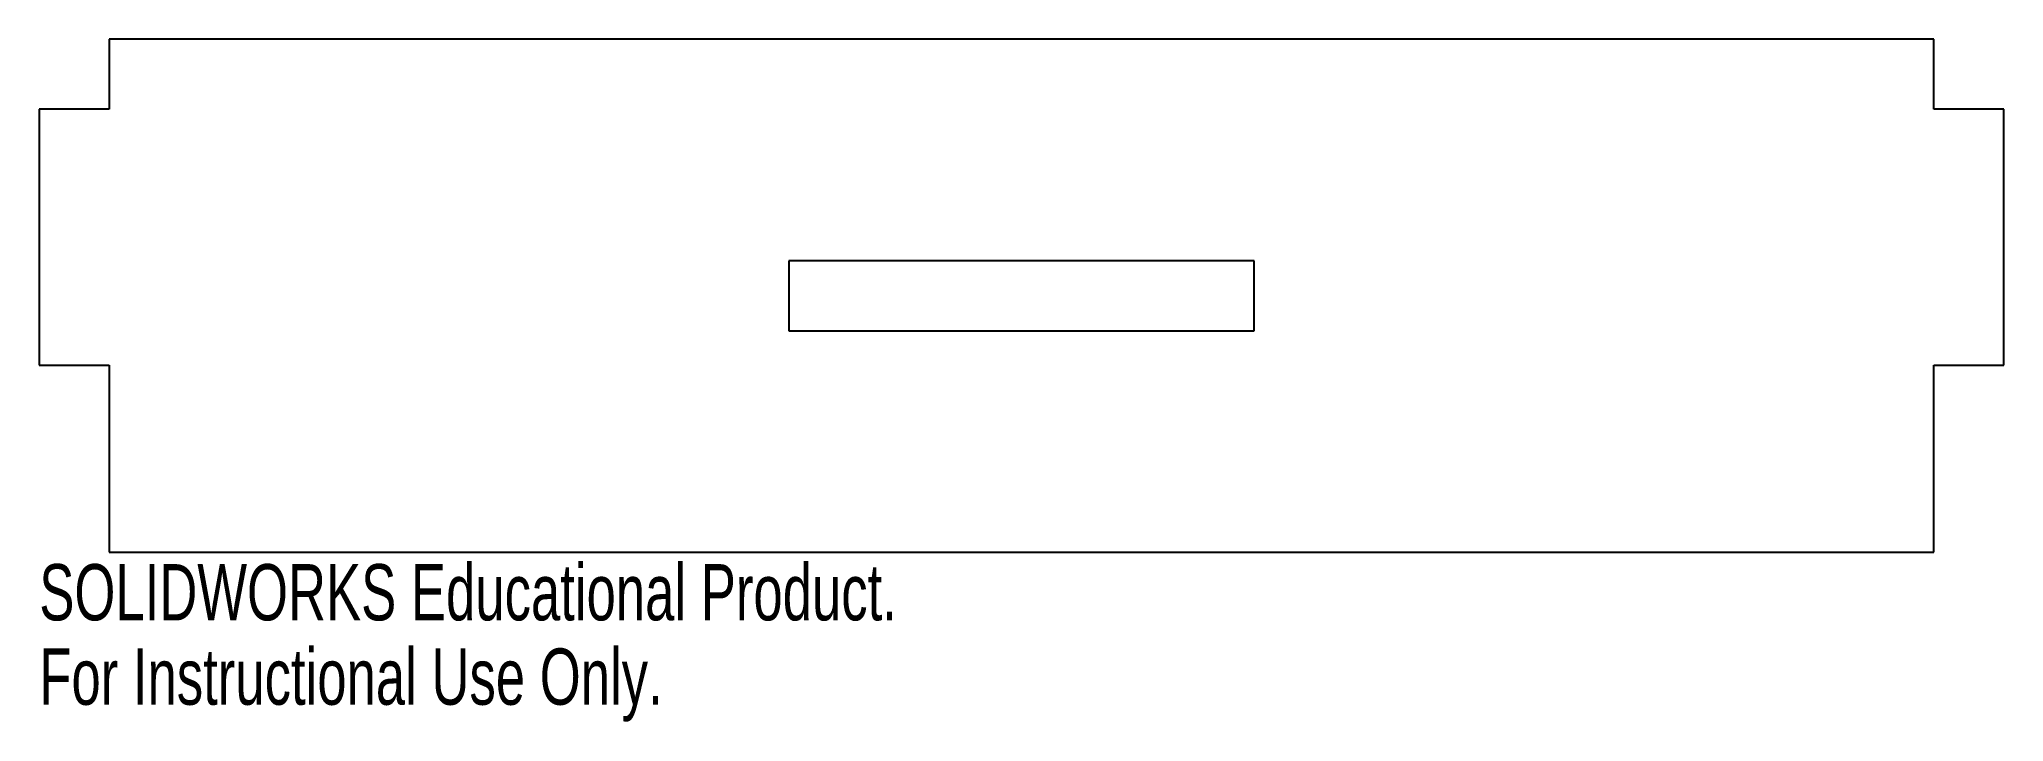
# Model space of a CAD drawing. Header units: millimetres. Extents: x -6 to 163, y -59 to 0.
import ezdxf

# ---------------------------------------------------------------- set-up
doc = ezdxf.new("R2010")
doc.units = ezdxf.units.MM
doc.styles.add('SLDTEXTSTYLE0', font='TXT', dxfattribs={"width": 0.7})

msp = doc.modelspace()

# ---------------------------------------------------------------- linework, layer by layer
at = {"color": 7, "linetype": 'Continuous', "lineweight": 25}
for p, q in [((156.78, 0), (0, 0)), ((0, 0), (0, -6)), ((156.78, -6), (156.78, 0)), ((-6, -6), (-6, -28)), ((0, -6), (-6, -6)), ((162.78, -6), (156.78, -6)), ((162.78, -28), (162.78, -6)), ((98.39, -19.04), (58.39, -19.04)), ((58.39, -19.04), (58.39, -25.04)), ((98.39, -25.04), (98.39, -19.04)), ((58.39, -25.04), (98.39, -25.04)), ((-6, -28), (0, -28)), ((0, -28), (0, -44.07)), ((156.78, -28), (162.78, -28)), ((156.78, -44.07), (156.78, -28)), ((0, -44.07), (156.78, -44.07))]:
    msp.add_line(p, q, dxfattribs=at)

# ---------------------------------------------------------------- texts
at = {"color": 7, "linetype": 'Continuous', "char_height": 4.8336, "attachment_point": 1, "style": 'SLDTEXTSTYLE0'}
for s, insert in [('SOLIDWORKS Educational Product.', (-6, -45.09)), ('For Instructional Use Only.', (-6, -52.34))]:
    msp.add_mtext(s, dxfattribs=dict(at, insert=insert))

doc.saveas('drawing.dxf')
